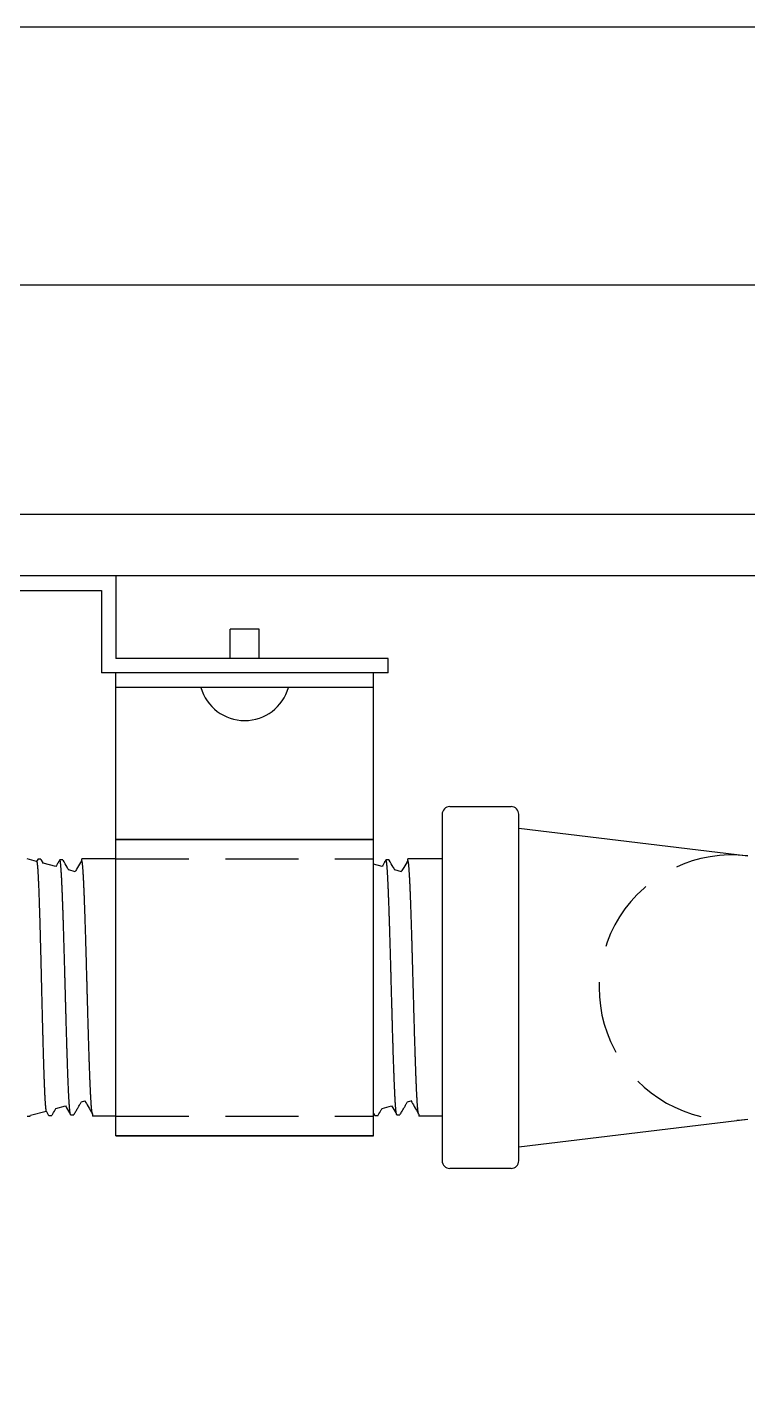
# Model space of a CAD drawing. Header units: inches. Extents: x 1743 to 1787.7, y 1504.4 to 1539.
# Drawn here: x 1762.631 to 1764.981, y 1534.511 to 1538.959 of the extents above; entities that cross this region are included whole.
import ezdxf

# ---------------------------------------------------------------- set-up
doc = ezdxf.new("R2010")
doc.units = ezdxf.units.IN
doc.header["$LTSCALE"] = 1.5
doc.header["$MEASUREMENT"] = 0
doc.linetypes.add('HIDDEN2', pattern=[4.7625, 3.175, -1.5875])
doc.linetypes.add('SLD-Solid', pattern=[0])
doc.layers.get('Defpoints').update_dxf_attribs({"color": 140})
doc.layers.add('Enclosure', color=4, linetype='Continuous')
doc.layers.add('p-domw-eqpm', color=32, linetype='Continuous')

msp = doc.modelspace()

# ---------------------------------------------------------------- linework, layer by layer
at = {"layer": 'Defpoints'}
msp.add_lwpolyline([(1742.96811, 1504.37777), (1787.69004, 1504.37777), (1787.69004, 1538.95927), (1742.96811, 1538.95927)], close=True, dxfattribs=at)
at = {"layer": 'Enclosure'}
for p, q in [((1750.97414, 1538.11834), (1770.7078, 1538.11834)), ((1766.82385, 1537.36834), (1754.82385, 1537.36834)), ((1766.62385, 1537.16834), (1755.02385, 1537.16834)), ((1762.92021, 1537.16834), (1762.92021, 1536.89874)), ((1757.84049, 1537.12076), (1762.87264, 1537.12076)), ((1762.87264, 1537.12076), (1762.87264, 1536.85117)), ((1763.38778, 1536.99388), (1763.29264, 1536.99388)), ((1763.29264, 1536.89874), (1763.29264, 1536.99388)), ((1763.38778, 1536.89874), (1763.38778, 1536.99388)), ((1763.80778, 1536.89874), (1762.92021, 1536.89874)), ((1763.80778, 1536.85117), (1763.80778, 1536.89874)), ((1763.80778, 1536.85117), (1762.87264, 1536.85117)), ((1762.92021, 1535.34046), (1762.92021, 1536.85117)), ((1763.76021, 1535.34046), (1763.76021, 1536.85117)), ((1763.76021, 1536.8036), (1762.92021, 1536.8036)), ((1763.76021, 1536.30775), (1762.92021, 1536.30775)), ((1762.92021, 1536.30775), (1763.76021, 1536.30775)), ((1763.76021, 1535.34046), (1762.92021, 1535.34046)), ((1762.92021, 1535.34046), (1763.76021, 1535.34046))]:
    msp.add_line(p, q, dxfattribs=at)
at = {"layer": 'Enclosure', "color": 230, "linetype": 'HIDDEN2', "ltscale": 0.05}
for p, q in [((1762.92021, 1536.24411), (1763.76021, 1536.24411)), ((1762.92021, 1535.40411), (1763.76021, 1535.40411))]:
    msp.add_line(p, q, dxfattribs=at)
at = {"layer": 'Enclosure'}
msp.add_arc((1763.34021, 1536.8441), 0.14837, 195.84072, 344.15928, dxfattribs=at)
at = {"layer": 'Enclosure', "color": 230, "linetype": 'HIDDEN2', "ltscale": 0.05}
msp.add_arc((1764.92907, 1535.82411), 0.433, 83.12153, 276.87847, dxfattribs=at)
at = {"layer": 'p-domw-eqpm', "linetype": 'SLD-Solid', "lineweight": 25}
for p, q in [((1764.00907, 1536.41461), (1764.20907, 1536.41461)), ((1763.98407, 1536.38961), (1763.98407, 1535.25861)), ((1764.23407, 1535.82411), (1764.23407, 1536.38961)), ((1764.23407, 1536.34411), (1764.98094, 1536.25399)), ((1762.66145, 1536.23593), (1762.63094, 1536.2441)), ((1762.66499, 1536.24255), (1762.6612, 1536.236)), ((1762.67557, 1536.24272), (1762.66555, 1536.24303)), ((1762.68345, 1536.22954), (1762.67611, 1536.24223)), ((1762.747, 1536.24049), (1762.73698, 1536.2408)), ((1763.81087, 1536.24049), (1763.80084, 1536.2408)), ((1762.72442, 1536.21906), (1762.68311, 1536.23013)), ((1762.7874, 1536.20218), (1762.76611, 1536.20789)), ((1763.78829, 1536.21906), (1763.76021, 1536.22658)), ((1763.85126, 1536.20218), (1763.82997, 1536.20789)), ((1764.23407, 1535.25861), (1764.23407, 1535.82411)), ((1762.72429, 1535.42912), (1762.75564, 1535.43752)), ((1762.80727, 1535.45136), (1762.81861, 1535.45439)), ((1763.78815, 1535.42912), (1763.81951, 1535.43752)), ((1763.87113, 1535.45136), (1763.88247, 1535.45439)), ((1762.63093, 1535.40411), (1762.63986, 1535.40438)), ((1762.6404, 1535.40487), (1762.64161, 1535.40697)), ((1762.64131, 1535.40689), (1762.69268, 1535.42065)), ((1762.69242, 1535.4211), (1762.70071, 1535.40676)), ((1762.70126, 1535.4063), (1762.71129, 1535.40661)), ((1762.77269, 1535.40852), (1762.78272, 1535.40883)), ((1763.76021, 1535.41432), (1763.76458, 1535.40676)), ((1763.76512, 1535.4063), (1763.77515, 1535.40661)), ((1763.83656, 1535.40852), (1763.84658, 1535.40883)), ((1764.23407, 1535.30411), (1764.98094, 1535.39422)), ((1764.20907, 1535.23361), (1764.00907, 1535.23361))]:
    msp.add_line(p, q, dxfattribs=at)
at = {"layer": 'p-domw-eqpm'}
for p, q in [((1762.92021, 1536.24411), (1762.80852, 1536.24411)), ((1762.80852, 1536.2386), (1762.80852, 1536.24411)), ((1763.98407, 1536.24411), (1763.87238, 1536.24411)), ((1763.87238, 1536.2386), (1763.87238, 1536.24411)), ((1762.84384, 1535.41084), (1762.84384, 1535.40411)), ((1762.92021, 1535.40411), (1762.84384, 1535.40411)), ((1763.9077, 1535.41084), (1763.9077, 1535.40411)), ((1763.98407, 1535.40411), (1763.9077, 1535.40411))]:
    msp.add_line(p, q, dxfattribs=at)
at = {"layer": 'p-domw-eqpm', "linetype": 'SLD-Solid', "lineweight": 25}
for centre, start, end in [((1764.00907, 1536.38961), 90, 180), ((1764.20907, 1536.38961), 0, 90), ((1764.00907, 1535.25861), 180, 270), ((1764.20907, 1535.25861), 270, 0)]:
    msp.add_arc(centre, 0.025, start, end, dxfattribs=at)
for points, knots in [([(1762.66145, 1536.23591), (1762.66146, 1536.23592), (1762.66156, 1536.23594), (1762.66176, 1536.23568), (1762.66204, 1536.23512), (1762.66232, 1536.23419), (1762.6626, 1536.23295), (1762.66288, 1536.23137), (1762.66317, 1536.22946), (1762.66345, 1536.22721), (1762.66374, 1536.22462), (1762.66403, 1536.22174), (1762.66431, 1536.21857), (1762.66459, 1536.21514), (1762.66487, 1536.2114), (1762.66515, 1536.20734), (1762.66543, 1536.20297), (1762.66571, 1536.19828), (1762.66599, 1536.19329), (1762.66627, 1536.18798), (1762.66656, 1536.18235), (1762.66685, 1536.17641), (1762.66713, 1536.17017), (1762.66742, 1536.16372), (1762.6677, 1536.15707), (1762.66798, 1536.15023), (1762.66826, 1536.14314), (1762.66854, 1536.13577), (1762.66882, 1536.12813), (1762.6691, 1536.12021), (1762.66938, 1536.11205), (1762.66966, 1536.10363), (1762.66995, 1536.09494), (1762.67024, 1536.08599), (1762.67053, 1536.07682), (1762.67081, 1536.06754), (1762.67109, 1536.05818), (1762.67137, 1536.04873), (1762.67165, 1536.0391), (1762.67192, 1536.02926), (1762.6722, 1536.01923), (1762.67249, 1536.009), (1762.67277, 1535.99861), (1762.67306, 1535.98804), (1762.67334, 1535.97729), (1762.67363, 1535.96636), (1762.67392, 1535.95531), (1762.6742, 1535.94427), (1762.67448, 1535.93325), (1762.67476, 1535.92228), (1762.67503, 1535.91121), (1762.67531, 1535.90003), (1762.67559, 1535.88875), (1762.67588, 1535.87737), (1762.67616, 1535.86594), (1762.67645, 1535.85442), (1762.67673, 1535.84283), (1762.67702, 1535.83117), (1762.6773, 1535.8195), (1762.67756, 1535.80924), (1762.67777, 1535.80042), (1762.67795, 1535.79302), (1762.67814, 1535.78564), (1762.67833, 1535.77761), (1762.67855, 1535.76896), (1762.67878, 1535.75968), (1762.67901, 1535.75043), (1762.67925, 1535.7412), (1762.67948, 1535.732), (1762.67974, 1535.72174), (1762.68003, 1535.71046), (1762.68035, 1535.69817), (1762.68066, 1535.68599), (1762.68093, 1535.67566), (1762.68116, 1535.66713), (1762.68134, 1535.66035), (1762.68153, 1535.65362), (1762.68173, 1535.64636), (1762.68194, 1535.6386), (1762.68217, 1535.63034), (1762.68241, 1535.62218), (1762.68264, 1535.61412), (1762.68287, 1535.60615), (1762.68313, 1535.59735), (1762.68342, 1535.58778), (1762.68373, 1535.57749), (1762.68405, 1535.56744), (1762.68432, 1535.55904), (1762.68455, 1535.55219), (1762.68474, 1535.54679), (1762.68492, 1535.54148), (1762.68512, 1535.53581), (1762.68533, 1535.5298), (1762.68556, 1535.5235), (1762.6858, 1535.51734), (1762.68603, 1535.51135), (1762.68626, 1535.50551), (1762.68652, 1535.49916), (1762.6868, 1535.49237), (1762.68712, 1535.48524), (1762.68744, 1535.47845), (1762.68771, 1535.47292), (1762.68794, 1535.46851), (1762.68813, 1535.4651), (1762.68831, 1535.4618), (1762.68851, 1535.45834), (1762.68872, 1535.45476), (1762.68895, 1535.45111), (1762.68918, 1535.44766), (1762.68941, 1535.4444), (1762.68965, 1535.44134), (1762.68991, 1535.43814), (1762.69019, 1535.43489), (1762.69051, 1535.43172), (1762.69083, 1535.42894), (1762.69112, 1535.42676), (1762.69139, 1535.42508), (1762.69162, 1535.4238), (1762.69185, 1535.42274), (1762.69209, 1535.4219), (1762.69228, 1535.42135), (1762.6924, 1535.42117), (1762.69244, 1535.42111)], [0, 0, 0, 0, 0.0009305, 0.010016, 0.0191997, 0.0283835, 0.0375964, 0.0468094, 0.0561299, 0.0654504, 0.0748016, 0.0841527, 0.0931908, 0.1022289, 0.1112949, 0.1203608, 0.129525, 0.1386891, 0.1478823, 0.1570756, 0.1663763, 0.1756769, 0.1850081, 0.1943393, 0.2033581, 0.2123768, 0.2214234, 0.23047, 0.2396145, 0.248759, 0.2579327, 0.2671064, 0.2763872, 0.285668, 0.2949793, 0.3042906, 0.3132897, 0.3222887, 0.3313156, 0.3403424, 0.3494671, 0.3585918, 0.3677455, 0.3768992, 0.3861598, 0.3954205, 0.4047115, 0.4140025, 0.4229816, 0.4319607, 0.4409675, 0.4499744, 0.4590788, 0.4681833, 0.4773167, 0.4864501, 0.4956902, 0.5049303, 0.5142007, 0.5234711, 0.5293494, 0.5352277, 0.5411138, 0.5469999, 0.5544449, 0.5618908, 0.5693357, 0.5768165, 0.5842983, 0.5917791, 0.6019871, 0.6121951, 0.6224442, 0.6326933, 0.6385582, 0.644423, 0.6502957, 0.6561683, 0.6635962, 0.671025, 0.6784529, 0.6859165, 0.6933811, 0.7008448, 0.7110293, 0.7212138, 0.7314394, 0.741665, 0.7475165, 0.7533681, 0.7592274, 0.7650866, 0.7724976, 0.7799095, 0.7873204, 0.794767, 0.8022146, 0.8096612, 0.8198225, 0.8299838, 0.8401861, 0.8503884, 0.8562273, 0.8620662, 0.8679129, 0.8737596, 0.8811545, 0.8885505, 0.8959454, 0.903376, 0.9108076, 0.9182382, 0.9283777, 0.9385172, 0.9486975, 0.9588779, 0.9663514, 0.9738259, 0.9812995, 0.9888099, 0.9963214, 1, 1, 1, 1]), ([(1762.73642, 1536.24032), (1762.7352, 1536.23822), (1762.73352, 1536.2353), (1762.73088, 1536.23074), (1762.72801, 1536.22577), (1762.72561, 1536.22163), (1762.72417, 1536.21912)], [0, 0, 0, 0, 0.2974907, 0.4129712, 0.6458744, 1, 1, 1, 1]), ([(1762.77269, 1535.40856), (1762.7726, 1535.40856), (1762.7724, 1535.40857), (1762.77213, 1535.40896), (1762.77187, 1535.40954), (1762.77165, 1535.41018), (1762.77144, 1535.41096), (1762.77121, 1535.41196), (1762.77096, 1535.41323), (1762.7707, 1535.4148), (1762.77043, 1535.41659), (1762.77017, 1535.41861), (1762.7699, 1535.42085), (1762.76961, 1535.42356), (1762.76929, 1535.42681), (1762.76894, 1535.4307), (1762.7686, 1535.43496), (1762.76829, 1535.439), (1762.76803, 1535.44268), (1762.76782, 1535.44588), (1762.7676, 1535.44922), (1762.76737, 1535.45296), (1762.76713, 1535.45713), (1762.76686, 1535.46178), (1762.7666, 1535.46662), (1762.76633, 1535.47167), (1762.76606, 1535.47692), (1762.76577, 1535.4829), (1762.76545, 1535.48967), (1762.76511, 1535.49731), (1762.76476, 1535.50527), (1762.76446, 1535.5125), (1762.7642, 1535.51886), (1762.76399, 1535.52427), (1762.76377, 1535.52979), (1762.76354, 1535.53585), (1762.76329, 1535.54246), (1762.76303, 1535.54965), (1762.76276, 1535.557), (1762.76249, 1535.56452), (1762.76223, 1535.57218), (1762.76193, 1535.58076), (1762.76162, 1535.59028), (1762.76127, 1535.60082), (1762.76093, 1535.61159), (1762.76063, 1535.62118), (1762.76037, 1535.62951), (1762.76015, 1535.63652), (1762.75994, 1535.6436), (1762.7597, 1535.65129), (1762.75946, 1535.6596), (1762.75919, 1535.66853), (1762.75892, 1535.67756), (1762.75866, 1535.68669), (1762.75839, 1535.69591), (1762.7581, 1535.70612), (1762.75778, 1535.71733), (1762.75744, 1535.72958), (1762.75709, 1535.74193), (1762.75679, 1535.75281), (1762.75653, 1535.76218), (1762.75632, 1535.77), (1762.7561, 1535.77784), (1762.75587, 1535.7863), (1762.75562, 1535.79536), (1762.75535, 1535.80503), (1762.75509, 1535.81472), (1762.75482, 1535.82444), (1762.75455, 1535.83417), (1762.75426, 1535.84486), (1762.75395, 1535.85649), (1762.7536, 1535.86907), (1762.75326, 1535.88162), (1762.75296, 1535.89234), (1762.75272, 1535.90121), (1762.75252, 1535.90827), (1762.75232, 1535.91531), (1762.7521, 1535.92305), (1762.75186, 1535.93148), (1762.75161, 1535.94058), (1762.75135, 1535.94964), (1762.75109, 1535.95864), (1762.75083, 1535.96759), (1762.75058, 1535.97635), (1762.75032, 1535.98492), (1762.75008, 1535.99329), (1762.74983, 1536.00161), (1762.74958, 1536.00984), (1762.74933, 1536.018), (1762.74909, 1536.02549), (1762.74888, 1536.03232), (1762.74868, 1536.03853), (1762.74848, 1536.04467), (1762.74827, 1536.05138), (1762.74803, 1536.05863), (1762.74777, 1536.06638), (1762.74751, 1536.07402), (1762.74726, 1536.08154), (1762.747, 1536.08894), (1762.74674, 1536.09611), (1762.74649, 1536.10305), (1762.74624, 1536.10976), (1762.74599, 1536.11635), (1762.74574, 1536.1228), (1762.74549, 1536.12912), (1762.74526, 1536.13485), (1762.74504, 1536.14003), (1762.74484, 1536.14468), (1762.74465, 1536.14923), (1762.74443, 1536.15415), (1762.74419, 1536.1594), (1762.74394, 1536.16493), (1762.74368, 1536.17029), (1762.74342, 1536.17548), (1762.74316, 1536.18049), (1762.74291, 1536.18526), (1762.74265, 1536.18978), (1762.7424, 1536.19407), (1762.74215, 1536.19819), (1762.7419, 1536.20214), (1762.74165, 1536.2059), (1762.74137, 1536.20988), (1762.74107, 1536.21399), (1762.74075, 1536.21794), (1762.74045, 1536.22141), (1762.74017, 1536.22445), (1762.73988, 1536.22724), (1762.73959, 1536.22985), (1762.73928, 1536.23224), (1762.73897, 1536.2344), (1762.73866, 1536.23625), (1762.73838, 1536.2376), (1762.73815, 1536.23856), (1762.73795, 1536.23924), (1762.73776, 1536.2398), (1762.73752, 1536.24034), (1762.73723, 1536.24075), (1762.73692, 1536.24084), (1762.73665, 1536.24069), (1762.73649, 1536.24042), (1762.73643, 1536.24031)], [0, 0, 0, 0, 0.0070278, 0.016552, 0.0224928, 0.0284335, 0.0343829, 0.0403322, 0.0476201, 0.0549091, 0.062197, 0.0695207, 0.0768455, 0.0841692, 0.093661, 0.1031529, 0.1126798, 0.1222067, 0.1281491, 0.1340915, 0.1400424, 0.1459934, 0.1532834, 0.1605743, 0.1678642, 0.17519, 0.1825168, 0.1898425, 0.1993369, 0.2088314, 0.2183609, 0.2278904, 0.2338345, 0.2397786, 0.2457313, 0.251684, 0.258976, 0.266269, 0.273561, 0.2808888, 0.2882176, 0.2955454, 0.3050426, 0.3145397, 0.3240719, 0.3336041, 0.33955, 0.3454958, 0.3514503, 0.3574047, 0.3646988, 0.371994, 0.3792882, 0.3866182, 0.3939491, 0.4012791, 0.4107791, 0.420279, 0.4298141, 0.4393491, 0.4452967, 0.4512443, 0.4572005, 0.4631567, 0.470453, 0.4777502, 0.4850465, 0.4923787, 0.4997119, 0.507044, 0.5165467, 0.5260495, 0.5355873, 0.5451252, 0.5505444, 0.5559636, 0.5613893, 0.566815, 0.57393, 0.5810459, 0.5881609, 0.5953091, 0.6024582, 0.6096064, 0.6164789, 0.6233523, 0.6302248, 0.6371272, 0.6440304, 0.6509328, 0.6563535, 0.6617743, 0.6672015, 0.6726288, 0.6797458, 0.6868638, 0.6939808, 0.701131, 0.7082822, 0.7154325, 0.7223069, 0.7291822, 0.7360567, 0.7429611, 0.7498663, 0.7567706, 0.7621929, 0.7676152, 0.773044, 0.7784727, 0.7855918, 0.7927117, 0.7998307, 0.806983, 0.8141362, 0.8212884, 0.8281648, 0.835042, 0.8419184, 0.8488247, 0.8557319, 0.8626382, 0.871837, 0.8810437, 0.8889324, 0.8968211, 0.9047299, 0.9126386, 0.9212437, 0.9298487, 0.9384797, 0.9471108, 0.9524635, 0.9578161, 0.9631751, 0.968534, 0.9777354, 0.9869447, 0.9948357, 1, 1, 1, 1]), ([(1762.76645, 1536.2073), (1762.76459, 1536.21051), (1762.75829, 1536.22142), (1762.75198, 1536.23232), (1762.74754, 1536.24001)], [0, 0, 0, 0, 0.2949066, 1, 1, 1, 1]), ([(1763.80028, 1536.24032), (1763.79907, 1536.23822), (1763.79738, 1536.2353), (1763.79474, 1536.23074), (1763.79187, 1536.22577), (1763.78948, 1536.22163), (1763.78803, 1536.21912)], [0, 0, 0, 0, 0.2974907, 0.4129712, 0.6458744, 1, 1, 1, 1]), ([(1763.83655, 1535.40856), (1763.83647, 1535.40856), (1763.83627, 1535.40857), (1763.83599, 1535.40896), (1763.83573, 1535.40954), (1763.83552, 1535.41018), (1763.8353, 1535.41096), (1763.83507, 1535.41196), (1763.83482, 1535.41323), (1763.83456, 1535.4148), (1763.8343, 1535.41659), (1763.83403, 1535.41861), (1763.83377, 1535.42085), (1763.83347, 1535.42356), (1763.83315, 1535.42681), (1763.83281, 1535.4307), (1763.83246, 1535.43496), (1763.83216, 1535.439), (1763.8319, 1535.44268), (1763.83168, 1535.44588), (1763.83147, 1535.44922), (1763.83124, 1535.45296), (1763.83099, 1535.45713), (1763.83073, 1535.46178), (1763.83046, 1535.46662), (1763.8302, 1535.47167), (1763.82993, 1535.47692), (1763.82964, 1535.4829), (1763.82932, 1535.48967), (1763.82897, 1535.49731), (1763.82862, 1535.50527), (1763.82832, 1535.5125), (1763.82806, 1535.51886), (1763.82785, 1535.52427), (1763.82763, 1535.52979), (1763.8274, 1535.53585), (1763.82716, 1535.54246), (1763.82689, 1535.54965), (1763.82662, 1535.557), (1763.82636, 1535.56452), (1763.82609, 1535.57218), (1763.8258, 1535.58076), (1763.82548, 1535.59028), (1763.82513, 1535.60082), (1763.82479, 1535.61159), (1763.82449, 1535.62118), (1763.82423, 1535.62951), (1763.82402, 1535.63652), (1763.8238, 1535.6436), (1763.82357, 1535.65129), (1763.82332, 1535.6596), (1763.82305, 1535.66853), (1763.82279, 1535.67756), (1763.82252, 1535.68669), (1763.82225, 1535.69591), (1763.82196, 1535.70612), (1763.82164, 1535.71733), (1763.8213, 1535.72958), (1763.82096, 1535.74193), (1763.82066, 1535.75281), (1763.8204, 1535.76218), (1763.82018, 1535.77), (1763.81996, 1535.77784), (1763.81973, 1535.7863), (1763.81948, 1535.79536), (1763.81922, 1535.80503), (1763.81895, 1535.81472), (1763.81868, 1535.82444), (1763.81842, 1535.83417), (1763.81813, 1535.84486), (1763.81781, 1535.85649), (1763.81747, 1535.86907), (1763.81712, 1535.88162), (1763.81683, 1535.89234), (1763.81658, 1535.90121), (1763.81638, 1535.90827), (1763.81618, 1535.91531), (1763.81597, 1535.92305), (1763.81573, 1535.93148), (1763.81547, 1535.94058), (1763.81521, 1535.94964), (1763.81495, 1535.95864), (1763.81469, 1535.96759), (1763.81444, 1535.97635), (1763.81419, 1535.98492), (1763.81394, 1535.99329), (1763.81369, 1536.00161), (1763.81344, 1536.00984), (1763.81319, 1536.018), (1763.81296, 1536.02549), (1763.81274, 1536.03232), (1763.81254, 1536.03853), (1763.81235, 1536.04467), (1763.81213, 1536.05138), (1763.81189, 1536.05863), (1763.81163, 1536.06638), (1763.81138, 1536.07402), (1763.81112, 1536.08154), (1763.81086, 1536.08894), (1763.81061, 1536.09611), (1763.81035, 1536.10305), (1763.8101, 1536.10976), (1763.80985, 1536.11635), (1763.8096, 1536.1228), (1763.80935, 1536.12912), (1763.80912, 1536.13485), (1763.8089, 1536.14003), (1763.80871, 1536.14468), (1763.80851, 1536.14923), (1763.80829, 1536.15415), (1763.80806, 1536.1594), (1763.8078, 1536.16493), (1763.80754, 1536.17029), (1763.80729, 1536.17548), (1763.80703, 1536.18049), (1763.80677, 1536.18526), (1763.80652, 1536.18978), (1763.80627, 1536.19407), (1763.80602, 1536.19819), (1763.80577, 1536.20214), (1763.80552, 1536.2059), (1763.80524, 1536.20988), (1763.80493, 1536.21399), (1763.80462, 1536.21794), (1763.80432, 1536.22141), (1763.80403, 1536.22445), (1763.80374, 1536.22724), (1763.80345, 1536.22985), (1763.80315, 1536.23224), (1763.80283, 1536.2344), (1763.80252, 1536.23625), (1763.80225, 1536.2376), (1763.80201, 1536.23856), (1763.80182, 1536.23924), (1763.80162, 1536.2398), (1763.80138, 1536.24034), (1763.8011, 1536.24075), (1763.80078, 1536.24084), (1763.80051, 1536.24069), (1763.80036, 1536.24042), (1763.80029, 1536.24031)], [0, 0, 0, 0, 0.0070278, 0.016552, 0.0224928, 0.0284335, 0.0343829, 0.0403322, 0.0476201, 0.0549091, 0.062197, 0.0695207, 0.0768455, 0.0841692, 0.093661, 0.1031529, 0.1126798, 0.1222067, 0.1281491, 0.1340915, 0.1400424, 0.1459934, 0.1532834, 0.1605743, 0.1678642, 0.17519, 0.1825168, 0.1898425, 0.1993369, 0.2088314, 0.2183609, 0.2278904, 0.2338345, 0.2397786, 0.2457313, 0.251684, 0.258976, 0.266269, 0.273561, 0.2808888, 0.2882176, 0.2955454, 0.3050426, 0.3145397, 0.3240719, 0.3336041, 0.33955, 0.3454958, 0.3514503, 0.3574047, 0.3646988, 0.371994, 0.3792882, 0.3866182, 0.3939491, 0.4012791, 0.4107791, 0.420279, 0.4298141, 0.4393491, 0.4452967, 0.4512443, 0.4572005, 0.4631567, 0.470453, 0.4777502, 0.4850465, 0.4923787, 0.4997119, 0.507044, 0.5165467, 0.5260495, 0.5355873, 0.5451252, 0.5505444, 0.5559636, 0.5613893, 0.566815, 0.57393, 0.5810459, 0.5881609, 0.5953091, 0.6024582, 0.6096064, 0.6164789, 0.6233523, 0.6302248, 0.6371272, 0.6440304, 0.6509328, 0.6563535, 0.6617743, 0.6672015, 0.6726288, 0.6797458, 0.6868638, 0.6939808, 0.701131, 0.7082822, 0.7154325, 0.7223069, 0.7291822, 0.7360567, 0.7429611, 0.7498663, 0.7567706, 0.7621929, 0.7676152, 0.773044, 0.7784727, 0.7855918, 0.7927117, 0.7998307, 0.806983, 0.8141362, 0.8212884, 0.8281648, 0.835042, 0.8419184, 0.8488247, 0.8557319, 0.8626382, 0.871837, 0.8810437, 0.8889324, 0.8968211, 0.9047299, 0.9126386, 0.9212437, 0.9298487, 0.9384797, 0.9471108, 0.9524635, 0.9578161, 0.9631751, 0.968534, 0.9777354, 0.9869447, 0.9948357, 1, 1, 1, 1]), ([(1763.83031, 1536.2073), (1763.82845, 1536.21051), (1763.82215, 1536.22142), (1763.81585, 1536.23232), (1763.8114, 1536.24001)], [0, 0, 0, 0, 0.2949066, 1, 1, 1, 1]), ([(1762.75538, 1535.43798), (1762.7567, 1535.4357), (1762.76228, 1535.42604), (1762.76787, 1535.41638), (1762.77213, 1535.40901)], [0, 0, 0, 0, 0.236867, 1, 1, 1, 1]), ([(1762.78326, 1535.40932), (1762.78428, 1535.41109), (1762.78634, 1535.41466), (1762.78941, 1535.41997), (1762.79242, 1535.42517), (1762.7953, 1535.43016), (1762.79807, 1535.43495), (1762.80071, 1535.43952), (1762.80323, 1535.44388), (1762.80552, 1535.44784), (1762.80696, 1535.45033), (1762.80761, 1535.45145)], [0, 0, 0, 0, 0.1268836, 0.255591, 0.3789082, 0.4969717, 0.6099248, 0.7179196, 0.8211193, 0.9197011, 1, 1, 1, 1]), ([(1763.81924, 1535.43798), (1763.82056, 1535.4357), (1763.82615, 1535.42604), (1763.83173, 1535.41638), (1763.83599, 1535.40901)], [0, 0, 0, 0, 0.236867, 1, 1, 1, 1]), ([(1763.84713, 1535.40932), (1763.84815, 1535.41109), (1763.85021, 1535.41466), (1763.85328, 1535.41997), (1763.85628, 1535.42517), (1763.85917, 1535.43016), (1763.86193, 1535.43495), (1763.86457, 1535.43952), (1763.8671, 1535.44388), (1763.86939, 1535.44784), (1763.87083, 1535.45033), (1763.87147, 1535.45145)], [0, 0, 0, 0, 0.1268836, 0.255591, 0.3789082, 0.4969717, 0.6099248, 0.7179196, 0.8211193, 0.9197011, 1, 1, 1, 1]), ([(1762.71183, 1535.4071), (1762.71518, 1535.41291), (1762.71944, 1535.42028), (1762.7237, 1535.42765), (1762.72461, 1535.42921)], [0, 0, 0, 0, 0.788283, 1, 1, 1, 1]), ([(1763.77569, 1535.4071), (1763.77905, 1535.41291), (1763.78331, 1535.42028), (1763.78757, 1535.42765), (1763.78847, 1535.42921)], [0, 0, 0, 0, 0.788283, 1, 1, 1, 1])]:
    msp.add_open_spline(points, degree=3, knots=knots, dxfattribs=at)
at = {"layer": 'p-domw-eqpm'}
for points, knots in [([(1762.80784, 1536.23808), (1762.80358, 1536.23072), (1762.79667, 1536.21877), (1762.78977, 1536.20683), (1762.78712, 1536.20226)], [0, 0, 0, 0, 0.6167863, 1, 1, 1, 1]), ([(1762.84412, 1535.41075), (1762.84411, 1535.41075), (1762.84402, 1535.41071), (1762.84384, 1535.41084), (1762.84357, 1535.41116), (1762.84331, 1535.41173), (1762.84304, 1535.41252), (1762.84278, 1535.41354), (1762.84248, 1535.41491), (1762.84216, 1535.41671), (1762.84182, 1535.41903), (1762.84147, 1535.42172), (1762.84117, 1535.42441), (1762.84091, 1535.42694), (1762.8407, 1535.42919), (1762.84048, 1535.43158), (1762.84025, 1535.43431), (1762.84, 1535.4374), (1762.83974, 1535.44091), (1762.83947, 1535.44463), (1762.8392, 1535.44856), (1762.83894, 1535.45271), (1762.83864, 1535.45748), (1762.83833, 1535.46297), (1762.83798, 1535.46924), (1762.83764, 1535.47585), (1762.83734, 1535.48192), (1762.83708, 1535.48731), (1762.83686, 1535.49192), (1762.83665, 1535.49666), (1762.83641, 1535.50188), (1762.83617, 1535.50761), (1762.8359, 1535.51389), (1762.83563, 1535.52034), (1762.83537, 1535.52698), (1762.8351, 1535.53378), (1762.83481, 1535.54144), (1762.83449, 1535.54999), (1762.83415, 1535.55951), (1762.83381, 1535.56929), (1762.8335, 1535.57806), (1762.83324, 1535.58571), (1762.83303, 1535.59216), (1762.83281, 1535.59871), (1762.83258, 1535.60583), (1762.83233, 1535.61356), (1762.83206, 1535.6219), (1762.8318, 1535.63037), (1762.83153, 1535.63895), (1762.83127, 1535.64765), (1762.83098, 1535.65732), (1762.83066, 1535.66798), (1762.83032, 1535.67968), (1762.82997, 1535.69152), (1762.82967, 1535.702), (1762.82941, 1535.71105), (1762.82919, 1535.71862), (1762.82897, 1535.72624), (1762.82874, 1535.73447), (1762.82849, 1535.74332), (1762.82823, 1535.75279), (1762.82796, 1535.76231), (1762.8277, 1535.77188), (1762.82743, 1535.78149), (1762.82714, 1535.79209), (1762.82682, 1535.80365), (1762.82648, 1535.81621), (1762.82613, 1535.82878), (1762.82583, 1535.83979), (1762.82557, 1535.84922), (1762.82535, 1535.85705), (1762.82514, 1535.86489), (1762.8249, 1535.87329), (1762.82466, 1535.88226), (1762.82439, 1535.89179), (1762.82413, 1535.90129), (1762.82386, 1535.91077), (1762.8236, 1535.92022), (1762.82331, 1535.93054), (1762.82299, 1535.94171), (1762.82264, 1535.9537), (1762.8223, 1535.96559), (1762.82199, 1535.97589), (1762.82173, 1535.98463), (1762.82152, 1535.99185), (1762.8213, 1535.99901), (1762.82107, 1536.00665), (1762.82082, 1536.01473), (1762.82056, 1536.02324), (1762.8203, 1536.03165), (1762.82003, 1536.03997), (1762.81976, 1536.04818), (1762.81947, 1536.05707), (1762.81915, 1536.06658), (1762.8188, 1536.07666), (1762.81846, 1536.08652), (1762.81816, 1536.09495), (1762.8179, 1536.10201), (1762.81768, 1536.1078), (1762.81747, 1536.11348), (1762.81724, 1536.11949), (1762.81699, 1536.12577), (1762.81672, 1536.1323), (1762.81646, 1536.13868), (1762.81619, 1536.14489), (1762.81593, 1536.15094), (1762.81563, 1536.15739), (1762.81531, 1536.16417), (1762.81497, 1536.1712), (1762.81462, 1536.17793), (1762.81432, 1536.18353), (1762.81406, 1536.18812), (1762.81385, 1536.19182), (1762.81363, 1536.19538), (1762.8134, 1536.19907), (1762.81315, 1536.20285), (1762.81289, 1536.20667), (1762.81262, 1536.21028), (1762.81236, 1536.21369), (1762.81209, 1536.2169), (1762.8118, 1536.22018), (1762.81148, 1536.22346), (1762.81113, 1536.22665), (1762.81079, 1536.22947), (1762.81049, 1536.23161), (1762.81023, 1536.23322), (1762.81001, 1536.23441), (1762.8098, 1536.23545), (1762.80957, 1536.23642), (1762.80932, 1536.23725), (1762.80905, 1536.23792), (1762.80878, 1536.23837), (1762.80852, 1536.2386), (1762.80825, 1536.23858), (1762.80803, 1536.23843), (1762.8079, 1536.23816), (1762.80785, 1536.23807)], [0, 0, 0, 0, 0.0004643, 0.0077511, 0.0150389, 0.0223257, 0.0296483, 0.0369719, 0.0442945, 0.0537849, 0.0632753, 0.0728007, 0.0823262, 0.0882678, 0.0942094, 0.1001596, 0.1061098, 0.1133987, 0.1206887, 0.1279777, 0.1353024, 0.1426282, 0.149953, 0.1594462, 0.1689394, 0.1784676, 0.1879959, 0.1939393, 0.1998826, 0.2058346, 0.2117865, 0.2190777, 0.2263698, 0.2336609, 0.2409879, 0.2483158, 0.2556428, 0.2651388, 0.2746348, 0.2841659, 0.2936969, 0.2996421, 0.3055872, 0.3115409, 0.3174946, 0.3247878, 0.3320821, 0.3393754, 0.3467045, 0.3540346, 0.3613637, 0.3708625, 0.3803613, 0.3898952, 0.399429, 0.4053759, 0.4113227, 0.4172781, 0.4232335, 0.4305289, 0.4378253, 0.4451207, 0.4524519, 0.4597841, 0.4671154, 0.4766169, 0.4861185, 0.4956551, 0.5051918, 0.5111403, 0.5170888, 0.5230459, 0.529003, 0.5363005, 0.5435989, 0.5508964, 0.5582297, 0.565564, 0.5728974, 0.5824016, 0.5919058, 0.6014452, 0.6109846, 0.6169348, 0.622885, 0.6288437, 0.6348025, 0.642102, 0.6494025, 0.656702, 0.6640373, 0.6713737, 0.678709, 0.6882159, 0.6977228, 0.7072648, 0.7168069, 0.7227587, 0.7287106, 0.734671, 0.7406315, 0.747933, 0.7552355, 0.7625371, 0.7698745, 0.7772129, 0.7845503, 0.7940598, 0.8035693, 0.813114, 0.8226587, 0.8286123, 0.8345659, 0.8405282, 0.8464904, 0.8537941, 0.8610987, 0.8684024, 0.875742, 0.8830826, 0.8904222, 0.8999345, 0.9094469, 0.9189944, 0.9285419, 0.9344973, 0.9404527, 0.9464166, 0.9523806, 0.9596864, 0.9669933, 0.9742991, 0.9816409, 0.9889836, 0.9963254, 1, 1, 1, 1]), ([(1763.8717, 1536.23808), (1763.86744, 1536.23072), (1763.86054, 1536.21877), (1763.85363, 1536.20683), (1763.85099, 1536.20226)], [0, 0, 0, 0, 0.6167863, 1, 1, 1, 1]), ([(1763.90798, 1535.41075), (1763.90798, 1535.41075), (1763.90788, 1535.41071), (1763.9077, 1535.41084), (1763.90744, 1535.41116), (1763.90717, 1535.41173), (1763.90691, 1535.41252), (1763.90664, 1535.41354), (1763.90635, 1535.41491), (1763.90603, 1535.41671), (1763.90568, 1535.41903), (1763.90534, 1535.42172), (1763.90504, 1535.42441), (1763.90478, 1535.42694), (1763.90456, 1535.42919), (1763.90435, 1535.43158), (1763.90412, 1535.43431), (1763.90387, 1535.4374), (1763.9036, 1535.44091), (1763.90334, 1535.44463), (1763.90307, 1535.44856), (1763.9028, 1535.45271), (1763.90251, 1535.45748), (1763.90219, 1535.46297), (1763.90185, 1535.46924), (1763.9015, 1535.47585), (1763.9012, 1535.48192), (1763.90094, 1535.48731), (1763.90073, 1535.49192), (1763.90051, 1535.49666), (1763.90028, 1535.50188), (1763.90003, 1535.50761), (1763.89976, 1535.51389), (1763.8995, 1535.52034), (1763.89923, 1535.52698), (1763.89897, 1535.53378), (1763.89867, 1535.54144), (1763.89836, 1535.54999), (1763.89801, 1535.55951), (1763.89767, 1535.56929), (1763.89737, 1535.57806), (1763.89711, 1535.58571), (1763.89689, 1535.59216), (1763.89667, 1535.59871), (1763.89644, 1535.60583), (1763.89619, 1535.61356), (1763.89593, 1535.6219), (1763.89566, 1535.63037), (1763.8954, 1535.63895), (1763.89513, 1535.64765), (1763.89484, 1535.65732), (1763.89452, 1535.66798), (1763.89418, 1535.67968), (1763.89383, 1535.69152), (1763.89353, 1535.702), (1763.89327, 1535.71105), (1763.89305, 1535.71862), (1763.89284, 1535.72624), (1763.8926, 1535.73447), (1763.89236, 1535.74332), (1763.89209, 1535.75279), (1763.89183, 1535.76231), (1763.89156, 1535.77188), (1763.8913, 1535.78149), (1763.89101, 1535.79209), (1763.89069, 1535.80365), (1763.89034, 1535.81621), (1763.89, 1535.82878), (1763.88969, 1535.83979), (1763.88943, 1535.84922), (1763.88922, 1535.85705), (1763.889, 1535.86489), (1763.88877, 1535.87329), (1763.88852, 1535.88226), (1763.88826, 1535.89179), (1763.88799, 1535.90129), (1763.88773, 1535.91077), (1763.88746, 1535.92022), (1763.88717, 1535.93054), (1763.88685, 1535.94171), (1763.88651, 1535.9537), (1763.88616, 1535.96559), (1763.88586, 1535.97589), (1763.8856, 1535.98463), (1763.88538, 1535.99185), (1763.88517, 1535.99901), (1763.88493, 1536.00665), (1763.88469, 1536.01473), (1763.88442, 1536.02324), (1763.88416, 1536.03165), (1763.88389, 1536.03997), (1763.88363, 1536.04818), (1763.88333, 1536.05707), (1763.88301, 1536.06658), (1763.88267, 1536.07666), (1763.88232, 1536.08652), (1763.88202, 1536.09495), (1763.88176, 1536.10201), (1763.88155, 1536.1078), (1763.88133, 1536.11348), (1763.8811, 1536.11949), (1763.88085, 1536.12577), (1763.88059, 1536.1323), (1763.88032, 1536.13868), (1763.88006, 1536.14489), (1763.87979, 1536.15094), (1763.8795, 1536.15739), (1763.87918, 1536.16417), (1763.87883, 1536.1712), (1763.87849, 1536.17793), (1763.87819, 1536.18353), (1763.87793, 1536.18812), (1763.87771, 1536.19182), (1763.8775, 1536.19538), (1763.87727, 1536.19907), (1763.87702, 1536.20285), (1763.87675, 1536.20667), (1763.87649, 1536.21028), (1763.87622, 1536.21369), (1763.87595, 1536.2169), (1763.87566, 1536.22018), (1763.87534, 1536.22346), (1763.875, 1536.22665), (1763.87465, 1536.22947), (1763.87435, 1536.23161), (1763.87409, 1536.23322), (1763.87388, 1536.23441), (1763.87366, 1536.23545), (1763.87343, 1536.23642), (1763.87318, 1536.23725), (1763.87291, 1536.23792), (1763.87265, 1536.23837), (1763.87238, 1536.2386), (1763.87212, 1536.23858), (1763.8719, 1536.23843), (1763.87176, 1536.23816), (1763.87172, 1536.23807)], [0, 0, 0, 0, 0.0004643, 0.0077511, 0.0150389, 0.0223257, 0.0296483, 0.0369719, 0.0442945, 0.0537849, 0.0632753, 0.0728007, 0.0823262, 0.0882678, 0.0942094, 0.1001596, 0.1061098, 0.1133987, 0.1206887, 0.1279777, 0.1353024, 0.1426282, 0.149953, 0.1594462, 0.1689394, 0.1784676, 0.1879959, 0.1939393, 0.1998826, 0.2058346, 0.2117865, 0.2190777, 0.2263698, 0.2336609, 0.2409879, 0.2483158, 0.2556428, 0.2651388, 0.2746348, 0.2841659, 0.2936969, 0.2996421, 0.3055872, 0.3115409, 0.3174946, 0.3247878, 0.3320821, 0.3393754, 0.3467045, 0.3540346, 0.3613637, 0.3708625, 0.3803613, 0.3898952, 0.399429, 0.4053759, 0.4113227, 0.4172781, 0.4232335, 0.4305289, 0.4378253, 0.4451207, 0.4524519, 0.4597841, 0.4671154, 0.4766169, 0.4861185, 0.4956551, 0.5051918, 0.5111403, 0.5170888, 0.5230459, 0.529003, 0.5363005, 0.5435989, 0.5508964, 0.5582297, 0.565564, 0.5728974, 0.5824016, 0.5919058, 0.6014452, 0.6109846, 0.6169348, 0.622885, 0.6288437, 0.6348025, 0.642102, 0.6494025, 0.656702, 0.6640373, 0.6713737, 0.678709, 0.6882159, 0.6977228, 0.7072648, 0.7168069, 0.7227587, 0.7287106, 0.734671, 0.7406315, 0.747933, 0.7552355, 0.7625371, 0.7698745, 0.7772129, 0.7845503, 0.7940598, 0.8035693, 0.813114, 0.8226587, 0.8286123, 0.8345659, 0.8405282, 0.8464904, 0.8537941, 0.8610987, 0.8684024, 0.875742, 0.8830826, 0.8904222, 0.8999345, 0.9094469, 0.9189944, 0.9285419, 0.9344973, 0.9404527, 0.9464166, 0.9523806, 0.9596864, 0.9669933, 0.9742991, 0.9816409, 0.9889836, 0.9963254, 1, 1, 1, 1]), ([(1762.81832, 1535.45488), (1762.82193, 1535.44864), (1762.83035, 1535.43408), (1762.83876, 1535.41953), (1762.84357, 1535.41121)], [0, 0, 0, 0, 0.4289278, 1, 1, 1, 1]), ([(1763.88219, 1535.45488), (1763.8858, 1535.44864), (1763.89421, 1535.43408), (1763.90263, 1535.41953), (1763.90743, 1535.41121)], [0, 0, 0, 0, 0.4289278, 1, 1, 1, 1])]:
    msp.add_open_spline(points, degree=3, knots=knots, dxfattribs=at)

doc.saveas('drawing.dxf')
